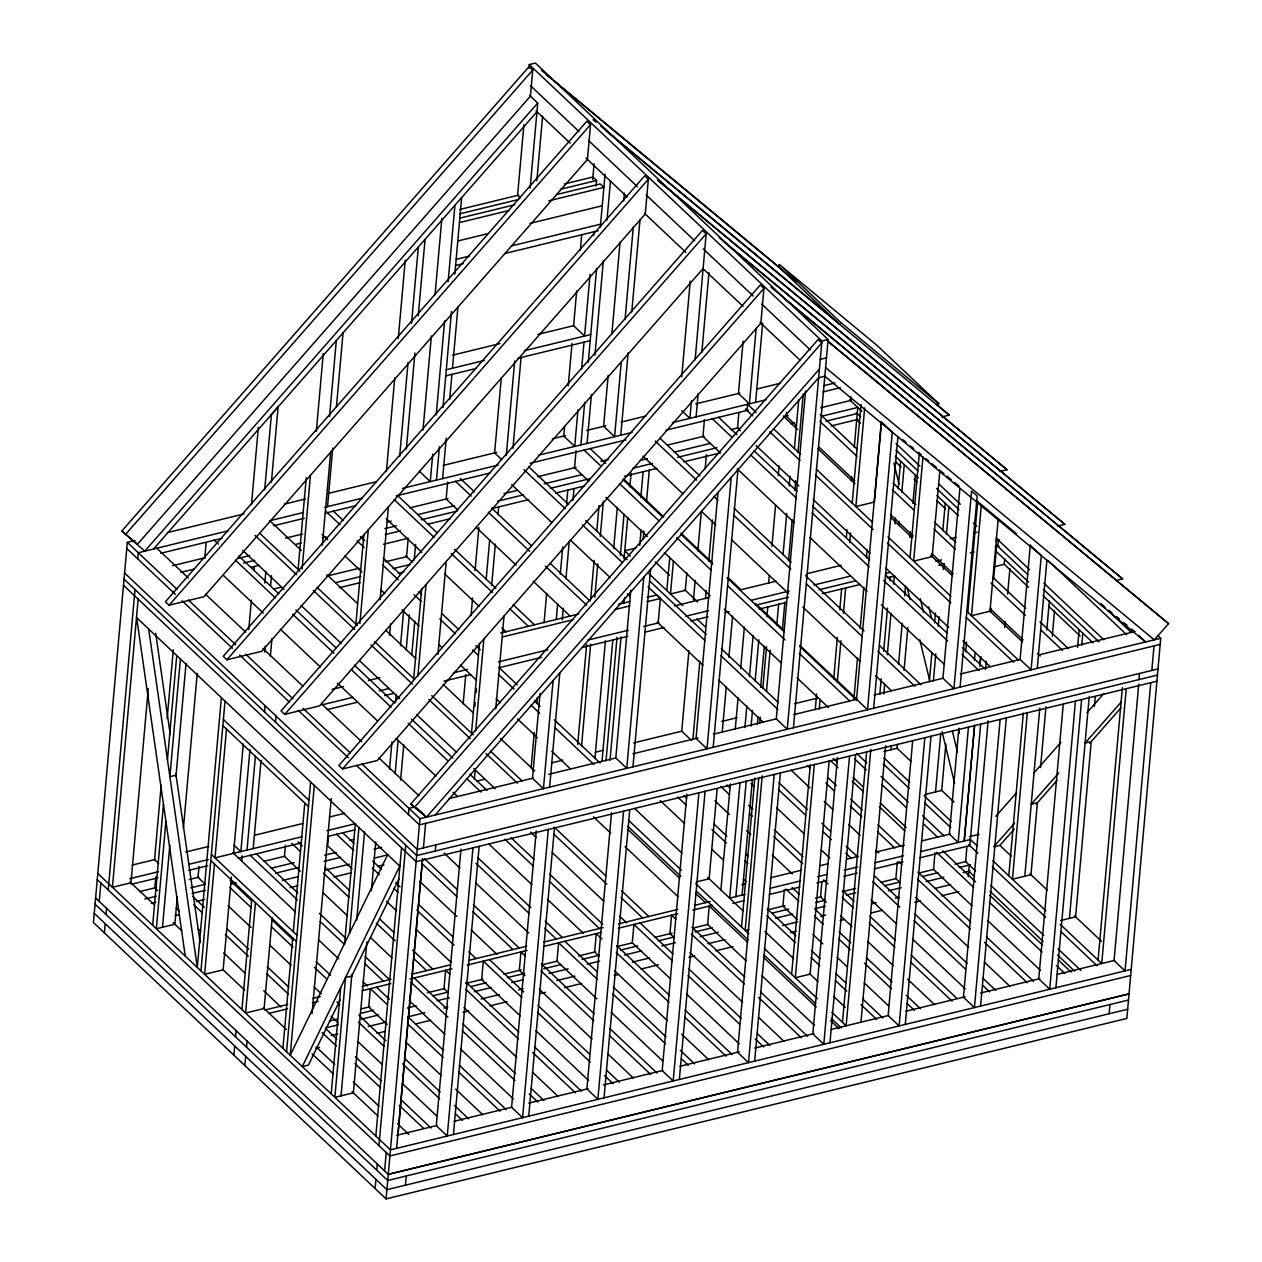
<?xml version="1.0" encoding="UTF-8"?>
<svg xmlns="http://www.w3.org/2000/svg" width="1262" height="1262" viewBox="0 0 1262 1262"><rect width="100%" height="100%" fill="white"/><g stroke="black" fill="none" stroke-linecap="round" stroke-linejoin="round"><path stroke-width="1.5" d="M134.971 540.499L127.32 542.376L93.42 922.522L386.077 1198.9L1126.84 1018.434L1160.724 638.256L1157.98 635.669M99.241 901.431L100.881 883.037M104.383 932.886L105.203 923.689M106.008 914.477L106.56 908.34M108.216 889.962L135.018 589.528M137.763 558.892L138.299 552.74L228.264 530.813M138.142 599.135L112.428 887.296L130.948 882.785L148.269 688.705M161.205 785.122L154.563 859.611L158.681 863.508M167.152 718.472L173.288 649.867M155.81 876.885L154.816 887.912L157.687 890.625M152.67 925.298L163.461 804.32M167.452 759.629L176.743 655.53M165.906 821.357L156.33 928.753L174.85 924.241L177.295 896.793M180.403 658.985L169.897 776.666L176.065 775.152M162.498 927.239L169.818 845.24M175.939 776.714L186.05 663.339M204.791 557.836L206.132 542.739M183.416 828.188L197.235 673.324M199.017 866.347L198.024 877.39L205.201 884.157M221.371 697.665L197.298 967.449L148.695 629.028M200.958 970.904L225.03 701.12M214.461 863.997L204.618 974.359L223.137 969.847L231.435 876.901M226.497 729.105L215.013 857.86L302.075 836.722M251.469 504.563L258.363 427.376M248.772 629.549L251.39 600.144M254.009 570.74L254.372 566.827M264.689 489.845L271.393 414.567L278.129 406.869L271.377 482.415M233.533 853.349L243.282 744.107M249.939 749.691L240.853 851.629L233.991 845.161M264.815 583.076L265.872 571.307M241.736 861.347L242.225 855.825M247.021 850.131L255.429 755.954M264.689 652.138L265.225 646.081M270.636 585.489L271.519 575.693M233.896 1055.19L234.716 1045.993M235.552 1036.812L236.057 1030.644M264.515 711.815L265.067 705.679M253.189 848.632L261.076 760.339M270.352 656.35L271.929 638.698M241.925 1009.584L251.785 899.222M255.445 902.677L245.585 1013.039L264.105 1008.527L272.229 917.537M244.875 1065.554L245.696 1056.357M246.532 1047.176L247.052 1041.024M275.51 722.195L276.047 716.043M298.084 569.43L306.272 477.699M302.091 568.988L310.452 475.301M316.305 431.509L323.261 353.565M285.433 845.303L284.455 856.33L300.214 871.222M329.54 416.539L336.323 340.551M322.331 545.152L330.628 452.301M327.536 506.63L332.758 448.057M336.418 407.058L343.043 332.884M282.909 1048.28L292.752 937.918M293.305 931.782L304.789 803.042M286.569 1051.735L310.641 781.967M314.301 785.421L290.228 1055.19L387.655 854.689M312.061 1013.544L331.243 798.499M328.483 836.611L327.663 845.808L352.035 868.824M355.884 624.012L363.898 534.236M359.891 623.57L368.252 529.882M386.393 471.594L394.785 377.622M398.271 338.453L405.26 260.146M331.196 1093.886L340.693 987.562M344.636 943.203L355.269 824.118M349.511 933.202L358.929 827.572M380.13 599.75L388.428 506.882M341.024 1095.842L351.877 974.296M356.72 919.966L364.576 831.926M399.644 456.497L408.036 362.525M411.522 323.372L418.337 247.021M389.548 635.385L390.605 623.617M406.348 449.083L414.914 353.029M418.243 315.8L425.057 239.354M366.848 941.878L353.376 1092.829L334.856 1097.341L345.551 977.561L351.719 976.062M371.391 890.909L375.76 841.912M389.501 769.347L391.946 741.882M395.448 702.65L396.142 694.794M400.527 645.75L403.682 610.429M422.975 430.074L431.367 336.023M435.043 294.866L441.858 218.436M395.148 773.764L398.114 740.384M406.159 650.277L409.33 614.815M414.204 560.091L415.608 544.411M400.606 780.105L403.761 744.817M411.806 654.647L414.788 621.33M432.724 454.162L430.279 481.595L419.299 471.231M436.226 414.961L444.618 320.911M448.12 281.71L454.935 205.28M413.684 678.609L421.697 588.818M375.824 1136.037L401.553 847.859M417.864 676.195L426.051 584.464M436.447 480.096L439.428 446.748M442.93 407.516L451.496 311.399M454.825 274.122L461.655 197.613M375.114 1188.536L375.934 1179.339M376.754 1170.142L377.291 1164.006M378.947 1145.612L405.749 845.193M408.494 814.542L408.998 808.358L414.741 806.97M442.615 478.598L446.243 438.056M449.682 399.455L451.922 374.357M452.474 368.236L457.98 306.461M384.594 1170.899L386.235 1152.506M447.663 482.052L446.149 499.026L457.57 509.816M386.077 1198.9L419.962 818.722L361.768 763.762M437.946 654.331L446.227 561.464M396.631 1148.341L422.36 860.179M423.433 847.906L425.609 823.376M398.003 1134.98L422.675 858.57M405.417 1185.192L406.238 1175.995M435.248 851.045L435.8 844.909M463.154 703.896L465.773 674.492M471.026 615.682L472.603 598.03M475.048 570.598L478.897 527.469M501.329 377.606L494.609 452.884L501.471 459.368M523.888 124.891L517.594 195.373L520.338 197.96M528.936 68.29L529.267 64.599L535.435 63.1L828.109 339.478L793.435 727.732M460.945 849.247L436.273 1125.657L447.253 1136.021L472.966 847.843M471.499 733.19L479.513 643.399M474.827 706.42L475.175 702.492M476.042 692.696L476.405 688.768M486.201 578.99L489.688 539.789M532.738 70.073L530.419 96.149L137.463 544.237L121.83 531.018L529.078 66.618L532.738 70.073L125.49 534.473M475.679 730.793L483.867 639.045M474.354 779.395L475.222 769.599M491.675 585.331L495.335 544.159M497.969 514.754L498.664 506.914M506.267 455.535L514.707 360.948M530.135 188.117L537.722 103.058L529.504 95.297M512.956 448.231L521.064 357.509M536.839 180.734L542.597 116.12M453.421 1134.506L479.15 846.345M495.745 708.913L504.027 616.061M534.252 732.591L531.113 767.88L533.858 770.467M536.886 703.186L537.407 697.302M544.064 622.813L546.683 593.408M590.537 124.654L587.429 159.469L203.971 596.705L169.092 605.208L165.432 601.753L586.877 121.199L590.537 124.654L169.092 605.208M540.057 693.374L532.469 778.307L543.449 788.671L553.087 680.581M564.603 426.398L563.751 436.037L574.715 446.401L577.996 409.74M568.231 385.856L572.017 343.39M576.702 290.938L573.595 325.675L584.574 336.039L590.08 274.28M580.315 250.397L581.687 234.969M592.683 179.519L594.087 163.823M536.255 830.901L511.583 1107.295L522.563 1117.659L548.276 829.497M556.258 619.453L557.662 603.772M560.281 574.368L562.726 546.919M566.575 503.79L567.805 490.082M596.074 186.003L596.563 180.482L592.903 177.027L564.398 183.968M581.608 369.198L584.022 342.176M593.534 235.678L593.866 231.814M576.056 450.771L574.541 467.745L588.818 481.216M562.253 619.91L563.309 608.158M565.928 578.753L569.257 541.493M572.932 500.336L573.973 488.568M549.617 787.157L559.823 672.914M580.899 444.902L584.685 402.436M588.25 362.51L596.658 268.349M600.318 227.239L605.05 174.188M587.067 443.404L591.436 394.407M594.938 355.206L603.331 261.139M607.006 219.982L610.508 180.797M528.731 1116.16L554.46 827.998M608.174 375.382L603.63 426.319L614.594 436.684L621.235 362.241M611.849 334.241L620.068 242.146M623.728 200.989L624.438 193.165M577.696 744.659L586.625 644.693M590.648 599.592L594.15 560.391M596.768 530.986L599.04 505.51M581.53 746.157L590.632 644.219M594.828 597.178L597.794 563.846M600.255 536.397L603.394 501.124M625.084 319.128L633.303 227.034M620.778 435.185L628.113 352.981M631.773 311.888L639.992 219.904M594.938 758.225L605.444 640.607M613.663 548.481L617.339 507.308M648.337 179.251L645.245 214.067L261.77 651.287L226.892 659.789L223.232 656.335L644.693 175.797L648.337 179.251L226.892 659.789M602.006 761.238L612.843 639.692M620.368 555.406L624.043 514.233M629.864 486.848L631.095 473.124M606.012 760.781L617.039 637.263M624.027 558.861L627.703 517.688M610.019 760.308L621.03 636.837M624.012 603.52L624.532 597.636M630.763 590.127L615.793 757.973L626.757 768.337L643.825 577.065M611.565 812.554L586.893 1088.948L597.872 1099.312L623.586 811.15M640.844 497.212L643.115 471.736M639.724 545.452L641.112 529.772M643.163 538.842L643.857 530.986M646.491 501.582L649.283 470.221M632.94 766.839L650.561 569.399M604.041 1097.814L629.77 809.652M681.717 376.754L690.251 281.11M666.825 590.537L669.775 557.378M673.435 560.833L670.485 593.992L685.298 590.379L686.859 572.822M691.481 400.78L689.904 418.337L681.669 410.576M695.141 359.78L706.152 233.833L702.492 230.378L281.047 710.916L284.707 714.371L319.586 705.868L703.044 268.648L742.987 306.319M696.088 416.839L698.17 393.46M701.814 352.555L708.944 272.702M704.464 419.489L702.934 436.463L720.066 452.632M688.91 650.813L681.732 731.187L691.339 740.242M693.453 599.844L695.204 580.236M697.823 550.831L701.325 511.631M705.174 468.502L706.404 454.777M686.875 794.208L662.203 1070.602L673.182 1080.966L698.896 792.804M692.885 739.579L699.874 661.178M705.474 598.44L706.184 590.6M708.802 561.196L712.478 520.023M717.983 492.432L696.04 738.428L707.004 748.792L731.234 477.415M743.113 341.182L738.444 393.476L749.407 403.84L756.159 328.309M679.35 1079.467L705.079 791.306M738.854 412.942L737.513 428.039L740.368 430.736M713.188 747.293L737.954 469.748M747.009 410.434L747.561 404.297L756.159 412.406M717.179 788.64L709.134 878.809L696.167 881.964M722.258 731.786L726.281 686.702M728.9 657.297L732.575 616.14M763.952 288.414L760.844 323.23L377.385 760.465L342.507 768.952L338.847 765.498L760.292 284.96L763.952 288.414L342.507 768.952M755.591 402.341L762.658 323.182M720.917 889.852L730.367 784.002M735.257 729.105L738.065 697.744M740.684 668.339L744.359 627.167M729.688 898.15L740.021 782.487M744.911 727.59L746.836 706.026M749.47 676.621L753.13 635.464M735.872 896.635L746.236 780.973M751.095 726.092L752.531 710.396M755.118 681.007L758.841 639.818M768.59 583.454L769.284 575.614M771.918 546.209L775.578 505.037M778.212 475.632L779.08 465.836M742.088 895.121L752.404 779.459M757.31 724.577L758.005 716.737M760.639 687.333L764.315 646.16M766.933 616.755L767.801 606.959M786.62 412.39L786.273 416.16L796.259 425.594M741.52 926.986L754.802 778.007M759.708 723.11L760.229 717.242M762.863 687.837L766.523 646.665M758.825 777.534L745.164 930.441L748.871 929.542M766.507 691.292L770.183 650.119M762.185 775.862L737.513 1052.256L748.492 1062.62L774.205 774.458M776.761 625.179L778.686 603.615M783.055 554.617L786.731 513.445M789.192 485.996L790.059 476.2M794.397 448.515L798.704 400.149M798.041 451.97L803.231 393.933M782.408 629.564L784.854 602.116M788.529 560.943L792.205 519.786M794.839 490.382L795.707 480.57M805.55 390.952L776.288 718.883L787.251 729.247L821.925 340.977L529.267 64.599M754.66 1061.121L780.389 772.959M784.365 889.552L782.897 906.1L797.158 919.572M791.637 974.311L810.346 764.567M815.252 709.67L816.656 693.99M814.353 764.094L795.297 977.766L810.109 974.169L829.181 760.497M819.259 709.212L820.126 699.416M850.478 400.527L850.809 396.741M833.756 678.798L837.305 637.31M839.751 609.861L841.675 588.297M846.345 537.659L846.928 529.488M851.424 480.806L851.645 476.563M854.264 447.158L857.797 407.437L821.452 416.286M852.197 503.096L860.999 404.439M837.29 681.922L840.949 640.765M843.41 613.316L845.682 587.84M849.705 542.739L850.572 532.943M821.862 882.217L820.552 896.935L826.247 902.314M864.659 407.894L855.857 506.551L874.377 502.039L881.507 422.013M837.495 757.5L812.823 1033.909L823.802 1044.273L849.515 756.112M853.885 698.974L857.545 657.817M860.179 628.413L863.855 587.24M866.473 557.836L867.168 549.995M829.97 1042.775L855.699 754.613M842.48 1022.346L866.631 751.821M873.683 708.187L897.897 436.794M870.812 749.391L846.139 1025.801L831.816 1012.266M879.803 694.447L881.192 678.767M883.652 651.318L887.501 608.189M889.947 580.741L890.294 576.829M895.026 523.904L895.547 518.019M898.165 488.615L900.626 461.166M883.81 693.974L884.678 684.178M887.312 654.773L890.988 613.6M893.606 584.196L894.301 576.355M898.859 525.386L899.207 521.474M901.825 492.07L904.27 464.621M860.952 1022.188L885.624 745.779M890.909 749.786L891.256 745.874M898.56 664.096L902.204 623.191M904.633 595.932L905.564 585.568M909.855 537.454L910.375 531.712M912.883 503.475L915.471 474.496M909.997 557.678L919.32 453.216M922.979 456.67L913.656 561.133L932.176 556.621L939.843 470.742M897.424 744.375L897.077 748.271L883.857 751.505M904.034 670.374L907.851 627.529M900.137 882.627L895.862 878.589L897.329 862.025M912.631 741.125L888.132 1015.563L899.112 1025.927L924.825 737.765M929.337 681.701L931.955 652.296M934.574 622.892L935.457 613.095M942.809 530.766L945.254 503.317M933.344 681.243L935.789 653.795M938.234 626.346L939.117 616.55M943.313 569.493L943.834 563.625M946.453 534.22L948.914 506.772M905.28 1024.428L931.009 736.251M960.098 687.127L977.167 495.856L971.551 491.202L953.93 688.642L942.951 678.278L959.877 488.662M935.536 791.921L940.774 733.285M934.984 852.86L933.517 869.408L972.024 905.785M945.853 744.044L941.704 790.422L924.951 794.508M967.796 612.275L977.64 501.992M958.836 728.332L949.387 834.182L958.158 842.48L968.49 726.817M965.651 651.886L966.534 642.074M981.3 505.447L971.456 615.73L989.976 611.218L998.163 519.471M974.438 660.168L975.132 652.328M974.532 725.35L964.215 841.013L974.658 725.319M979.959 664.585L980.653 656.745M979.911 666.51L980.779 656.713M966.929 846.881L965.619 861.583L975.605 871.017M980.7 723.852L969.831 845.635L920.156 857.734M985.606 668.955L986.3 661.114M990.686 612.102L991.033 608.189M993.651 578.785L996.649 545.2M968.254 876.711L969.295 865.069M997.753 546.241L998.289 540.104M988.114 720.807L963.442 997.217L974.422 1007.581L1000.135 719.419M1028.546 587.256L1004.221 564.272L1004.741 558.782M1004.662 627.309L1005.183 621.44M1007.628 594.071L1009.9 568.657M980.59 1006.082L1006.319 717.904M1008.795 875.781L1023.324 713.077M1027.331 712.604L1012.455 879.235L1030.975 874.724L1037.396 802.758L1031.228 804.257M1037.254 668.339L1046.908 560.218M1024.807 876.222L1039.809 708.108M1046.782 629.943L1049.369 600.933M1040.551 767.47L1045.961 706.767M1052.256 636.285L1054.527 610.824M1063.251 704.417L1038.752 978.87L1049.732 989.234L1075.445 701.073M1077.574 647.406L1079.152 629.754M1081.755 644.977L1082.812 633.208M1055.9 987.72L1081.629 699.558M1069.435 918.373L1089.248 696.403M1094.391 706.373L1095.242 696.813M1098.066 960.067L1122.375 687.585M1126.209 689.084L1101.726 963.521L1060.175 924.305M1109.14 1013.749L1109.961 1004.552M1138.955 679.587L1139.507 673.466M1138.734 684.114L1114.062 960.524L1125.041 970.888L1150.755 682.71M1151.827 670.438L1154.02 645.907M658.149 622.955L660.373 598.472L656.729 595.001L647.217 597.32M399.723 866.079L302.281 1066.579L308.449 1065.081L340.077 1000.009M351.183 977.135L399.06 878.652M537.722 103.058L144.783 551.147L121.83 531.018M153.491 549.033L536.949 111.75M284.707 714.371L706.152 233.833M414.488 807.365L410.828 803.91L818.076 339.525L821.736 342.98L414.488 807.365L426.446 817.145L819.401 369.056M435.153 815.031L818.628 377.748L824.827 376.265L1145.565 641.948L1138.718 635.464M995.797 816.325L1016.62 792.662M1033.546 773.432L1060.885 742.371M1086.913 712.793L1103.84 693.564M1014.553 823.203L993.715 846.865L999.898 845.366L1014.206 829.102M1031.464 803.973L1058.802 772.912M1084.847 743.334L1121.303 701.924M1036.339 803.957L1057.177 780.295M1089.721 743.318L1120.956 707.808M779.459 264.594L778.039 266.219L839.498 324.255L840.918 322.646L779.459 264.594L877.342 345.678L938.802 403.714L937.382 405.339M827.288 340.551L1168.58 623.665L1154.304 639.85L825.569 367.558M459.857 209.445L518.777 195.089M459.715 213.83L518.635 199.475M560.454 189.284L596.563 180.482M459.573 218.2L514.691 204.775M556.51 194.585L600.223 183.936L603.883 187.391L548.765 200.816M459.431 222.585L508.838 210.549M457.79 240.979L488.205 233.565M530.008 223.39L602.226 205.785M456.15 259.373L469.448 256.123M511.268 245.948L600.586 224.179M455.598 265.509L463.201 263.648M505.021 253.457L598.141 230.772M452.427 355.206L499.941 343.627M537.959 334.367L574.068 325.564M446.291 369.734L484.308 360.475M524.219 350.741L590.742 334.54M445.754 375.871L476.153 368.457M517.972 358.266L590.19 340.677M821.925 340.977L828.109 339.478M820.284 359.37L826.468 357.872M167.515 532.58L244.071 513.918M284.281 504.137L305.325 498.995M328.294 493.41L376.155 481.753M443.151 465.426L496.739 452.364M552.251 438.845L565.644 435.579M586.704 430.452L605.839 425.783M621.156 422.06L646.034 415.987M695.804 403.872L739.832 393.145M757.058 388.948L780.026 383.348M270.368 520.559L302.912 512.624M324.444 507.387L362.241 498.174M402.436 488.378L498.143 465.063M538.338 455.267L632.136 432.424M672.33 422.628L766.113 399.77M823.534 385.778L835.018 382.985M160.716 553.277L221.97 538.353M273.649 525.749L304.268 518.288M325.328 513.161L355.947 505.699M396.142 495.903L489.94 473.061M530.135 463.264L625.842 439.949M666.036 430.153L748.334 410.103M822.998 391.914L840.224 387.718M172.657 565.66L205.154 557.741M285.449 538.18L302.659 533.984M409.724 507.908L447.947 498.585M537.817 476.689L576.04 467.382M600.901 461.324L608.552 459.463M667.819 445.029L704.133 436.179M730.903 429.648L738.554 427.786M784.443 416.602L788.261 415.671M820.757 407.752L851.345 400.306M180.845 572.349L194.238 569.099M238.218 558.372L249.687 555.58M295.592 544.395L301.318 543.007M322.362 537.88L326.18 536.949M387.371 522.042L391.204 521.111M417.974 514.58L454.304 505.731M504.027 493.616L517.404 490.366M544.174 483.835L582.429 474.512M639.787 460.535L647.438 458.674M674.208 452.159L710.553 443.309M790.864 423.732L794.681 422.802M243.408 563.104L254.877 560.312M384.91 528.636L396.394 525.844M421.24 519.786L457.585 510.936M497.733 501.156L523.572 494.862M550.374 488.331L589.528 478.787M632.672 468.281L652.628 463.406M677.489 457.349L716.895 447.758M825.995 421.177L857.245 413.557M251.217 567.206L258.884 565.344M385.21 534.567L400.527 530.829M427.313 524.298L450.282 518.714M492.401 508.444L528.762 499.594M555.564 493.063L584.274 486.059M624.469 476.263L657.013 468.344M683.815 461.813L720.176 452.948M831.185 425.909L857.986 419.378M383.522 544.269L408.225 538.259L406.585 556.652L385.683 561.748M941.878 416.933L949.213 415.135L936.483 404.171M273.538 589.07L281.142 587.209M326.763 576.103L359.071 568.231M335.976 582.539L360.68 576.529M392.987 568.657L410.103 564.493M339.226 587.745L360.143 582.65M398.145 573.39L403.856 572.001M635.953 548.071L624.753 550.816L630.416 556.148M999.678 471.515L1007.013 469.732L667.503 188.07M500.73 633.003L578.722 614.01M618.68 604.277L630.085 601.485M502.497 636.947L572.869 619.8M614.72 609.593L629.943 605.886M647.059 601.722L660.373 598.472M332.064 689.367L343.548 686.56M368.425 680.502L379.909 677.71M674.681 605.886L709.134 597.494M739.753 590.032L776.13 581.183M806.749 573.721L841.202 565.313M950.302 538.732L956.044 537.344M973.27 533.148L977.103 532.217M321.984 704.859L352.603 697.397M379.405 690.866L388.964 688.531M454.052 672.678L467.445 669.412M498.348 661.887L547.834 649.835M587.761 640.102L628.239 630.243M643.541 626.52L658.859 622.781M685.66 616.25L708.629 610.666M750.732 600.396L789.018 591.073M813.895 585.016L850.272 576.15M995.734 540.704L999.567 539.773M1057.477 526.096L1064.828 524.314L719.245 237.65M327.173 709.591L357.793 702.129M384.594 695.599L394.17 693.264M443.924 681.149L470.726 674.618M499.437 667.614L541.556 657.36M581.75 647.564L627.687 636.379M644.914 632.183L664.049 627.514M690.85 620.983L708.077 616.787M725.303 612.591L729.136 611.66M755.922 605.129L788.466 597.21M819.101 589.748L855.462 580.883M886.082 573.421L889.915 572.491M935.852 561.29L941.594 559.902M970.304 552.898L974.138 551.967M995.182 546.84L999.015 545.91M759.188 609.057L785.926 602.542M822.24 593.692L860.447 584.385M887.202 577.87L894.837 576.008M938.786 565.297L944.512 563.909M993.667 566.875L1004.252 564.303M1117.122 580.236L1122.628 578.895L771.003 287.215M132.226 865.054L155.194 859.469M185.814 852.008L208.782 846.408M254.719 835.207L302.58 823.55M329.382 817.019L344.684 813.296M476.768 781.115L484.419 779.253M551.415 762.926L562.899 760.134M595.427 752.199L603.094 750.338M633.713 742.876L681.575 731.219M721.769 721.422L737.071 717.699M794.492 703.707L817.461 698.107M449.193 798.562L533.4 778.055M548.718 774.316L615.714 758.005M632.94 753.808L698.012 737.939M713.33 734.216L776.493 718.819M793.719 714.623L856.882 699.243M874.109 695.047L943.029 678.262M960.256 674.05L1019.586 659.6M1038.721 654.931L1134.948 631.521M129.797 878.683L158.507 871.695M189.142 864.233L208.277 859.564M326.953 830.648L355.663 823.66M131.169 884.346L157.971 877.831M188.59 870.37L207.725 865.7M238.36 858.239L301.523 842.842M328.325 836.327L355.111 829.797M419.962 818.722L1160.724 638.256M139.435 891.635L156.662 887.438M189.205 879.519L198.781 877.185M263.853 861.331L284.912 856.204M349.984 840.35L353.817 839.404M1160.188 644.409L419.426 824.859L356.625 765.561M144.846 899.017L156.33 896.209M190.783 887.817L204.176 884.552M271.172 868.24L294.141 862.64M324.76 855.179L336.244 852.386M151.33 903.466L155.778 902.346M192.139 893.48L205.548 890.231M231.64 883.889L236.168 882.769M275.621 873.178L298.573 867.578M324.224 861.315L340.63 857.34M373.978 849.184L381.645 847.323M196.399 901.478L204.744 899.443M282.451 880.513L298.526 876.585M325.328 870.054L349.385 864.202M374.23 858.144L388.491 854.674M1158.027 668.955L417.249 849.405L124.591 573.027M1157.475 675.075L416.728 855.557L124.039 579.163M175.213 915.628L179.046 914.698M290.055 887.659L297.706 885.782M334.083 876.932L351.309 872.736M378.111 866.205L383.853 864.801M1156.938 681.212L416.176 861.678L123.487 585.284M1085.083 743.081L1091.251 741.567L1075.603 916.875L1060.616 920.519M741.882 884.741L745.7 883.81M770.546 877.753L801.118 870.307M820.221 865.653L827.856 863.792M846.96 859.138L858.428 856.346M875.623 852.166L904.286 845.177M921.481 840.981L950.144 834.008M969.673 836.627L978.933 834.371M264.783 1010.042L287.72 1004.457M312.582 998.4L320.232 996.538M362.289 986.285L390.968 979.296M411.996 974.185L450.234 964.862M469.354 960.208L526.711 946.232M543.906 942.036L603.173 927.602M618.475 923.879L677.741 909.429M694.952 905.248L710.238 901.51M729.641 898.15L744.927 894.427M769.773 888.385L800.345 880.923M817.539 876.743L827.083 874.408M844.278 870.228L857.655 866.962M874.85 862.782L903.513 855.794M920.708 851.598L970.383 839.498M268.443 1013.496L287.562 1008.843M312.424 1002.785L318.15 1001.381M362.131 990.67L390.794 983.682M409.913 979.028L451.985 968.79M467.271 965.051L527.122 950.428M543.748 946.421L601.106 932.46M618.301 928.264L677.741 913.735M692.87 910.091L712.32 905.311M732.922 903.355L744.375 900.563M769.221 894.506L799.792 887.06M816.987 882.879L826.547 880.545M843.742 876.349L857.103 873.099M874.298 868.903L902.961 861.93M360.475 1009.064L370.034 1006.745M427.392 992.768L444.603 988.572M465.631 983.445L482.841 979.265M503.869 974.138L521.08 969.942M542.108 964.815L557.394 961.092M578.438 955.965L595.632 951.785M616.661 946.658L631.962 942.935M654.899 937.335L672.11 933.154M693.138 928.027L708.439 924.289M767.706 909.855L784.901 905.659M815.504 898.213L821.231 896.809M842.259 891.698L855.652 888.432M880.497 882.375L895.799 878.652M918.736 873.067L934.038 869.329M955.066 864.218L966.534 861.41M329.382 1020.99L337.049 1019.128M360.017 1013.528L373.41 1010.263M432.756 995.813L448.057 992.074M471.026 986.49L486.343 982.751M507.403 977.624L524.629 973.428M543.764 968.759L560.991 964.562M582.05 959.436L599.276 955.239M620.336 950.112L637.562 945.916M658.606 940.774L673.924 937.051M694.983 931.924L712.21 927.728M771.539 913.262L788.766 909.066M815.567 902.535L825.143 900.216M846.187 895.073L855.762 892.755M884.473 885.75L899.79 882.028M922.759 876.427L938.06 872.689M959.12 867.562L970.604 864.77M326.227 1027.741L338.405 1024.791M361.374 1019.191L378.6 1014.995M407.31 1008.007L416.097 1005.83M437.141 1000.719L449.43 997.737M474.307 991.68L491.533 987.483M511.709 982.546L523.194 979.754M548.954 973.491L568.105 968.837M587.24 964.168L599.671 961.108M624.532 955.05L641.743 950.87M661.887 945.979L675.296 942.714M700.173 936.656L718.236 932.224M775.609 918.247L792.82 914.051M815.015 908.672L825.332 906.132M888.432 890.767L901.147 887.691M926.04 881.633L943.881 877.248M963.016 872.594L970.052 870.906M331.133 1035.534L337.569 1033.972M368.188 1026.511L385.415 1022.315M407.626 1016.904L424.837 1012.708M443.972 1008.038L447.789 1007.108M481.122 998.999L499.421 994.535M518.54 989.881L523.241 988.73M556.794 980.558L574.92 976.141M632.341 962.149L649.567 957.953M707.856 943.755L725.066 939.559M782.44 925.582L797.726 921.859M820.679 916.259L825.663 915.045M871.6 903.86L876.143 902.756M895.263 898.102L899.08 897.156M934.763 888.464L950.712 884.583M315.689 1048.296L319.523 1047.365M376.944 1033.373L384.594 1031.511M415.23 1024.05L430.531 1020.311M463.075 1012.392L468.817 1010.988M489.877 1005.861L507.103 1001.665M539.647 993.73L545.389 992.326M564.524 987.673L581.75 983.477M614.294 975.542L618.112 974.611M641.08 969.011L658.307 964.815M688.942 957.353L694.684 955.965M715.743 950.822L732.97 946.626M790.391 932.65L796.133 931.246M840.145 920.519L843.978 919.588M870.78 913.057L882.264 910.265M914.808 902.33L920.55 900.926M941.594 895.799L958.82 891.603M396.71 1135.295L436.904 1125.499M454.131 1121.303L511.552 1107.31M528.778 1103.114L588.124 1088.649M603.441 1084.926L662.771 1070.476M679.997 1066.28L739.343 1051.814M754.644 1048.091L813.99 1033.625M831.216 1029.429L888.637 1015.437M905.864 1011.241L965.193 996.791M980.511 993.052L1039.841 978.602M1057.067 974.406L1114.677 960.366M1131.209 969.374L390.463 1149.856L97.773 873.446M1130.673 975.51L389.895 1155.96L97.221 879.582M388.254 1174.354L1129.001 993.888L388.27 1174.37L95.581 897.976M1128.48 1000.04L387.718 1180.506L95.029 904.113M1127.66 1009.237L386.898 1189.703L94.24 913.325M410.828 803.91L422.786 813.69M541.303 70.136L779.017 267.023M546.478 74.837L551.021 78.607M554.05 81.115L796.306 281.773M840.918 322.646L938.802 403.714M593.061 119.701L596.09 122.209M600.617 125.963L838.142 322.709M605.792 130.68L949.213 415.135M659.931 181.807L664.475 185.561M657.549 180.245L1007.013 469.732M724.42 242.351L1064.828 524.314M783.734 298.195L1122.628 578.895M827.919 341.497L1168.58 623.665M903.103 439.823L906.116 442.331M910.659 446.085L913.688 448.594M918.231 452.364L921.26 454.872M925.787 458.627L928.816 461.135M931.845 463.643L936.388 467.397M939.401 469.906L943.944 473.66M946.973 476.168L951.516 479.939M954.545 482.431L959.073 486.201M977.23 501.235L1016.573 533.826M1101.3 604.009L1104.329 606.517M1108.872 610.272L1111.901 612.78M1116.444 616.534L1119.457 619.043M1124 622.813L1127.029 625.321M1131.572 629.075L1134.601 631.584M1101.174 604.025L1105.465 608.079M1108.336 610.776L1131.241 632.42M1048.123 560.58L1126.603 634.691M530.482 85.69L579.021 131.532M589.007 140.965L637.547 186.808M646.112 194.9L694.652 240.742M703.218 248.819L753.193 296.018M761.759 304.095L810.299 349.937M849.563 399.66L861.883 411.302M896.13 443.64L919.919 466.104M938.565 483.709L960.335 504.264M996.002 537.943L1029.682 569.746M1043.942 583.218L1103.84 639.787M856.299 412.674L860.605 416.728M895.941 450.108L917.947 470.884M936.578 488.473L958.962 509.611M973.286 523.146L976.709 526.38M997.643 546.146L1027.725 574.541M1043.39 589.338L1099.028 641.885M535.971 110.835L570.235 143.19M585.947 158.018L627.34 197.109M644.472 213.294L685.881 252.384M760.118 322.488L800.092 360.238M856.724 419.71L860.384 423.164M895.389 456.229L918.31 477.872M936.925 495.461L958.41 515.748M995.655 550.91L1028.609 582.034M1042.933 595.554L1093.066 642.894M895.421 461.529L901.147 466.94M914.035 479.103L916.89 481.816M936.925 500.73L945.522 508.854M1048.596 606.186L1080.083 635.922M820.316 414.378L857.419 449.414M893.086 483.094L915.912 504.658M934.464 522.168L955.855 542.376M992.957 577.412L1025.769 608.394M1040.046 621.882L1068.583 648.826M819.858 421.271L856.945 456.308M892.613 489.987L914.019 510.195M933.99 529.062L955.397 549.27M991.064 582.965L1025.312 615.288M1041.008 630.117L1062.399 650.324M819.085 447.142L854.768 480.838M890.436 514.517L913.262 536.082M931.813 553.592L953.204 573.8M990.307 608.836L1023.119 639.818M1037.38 653.29L1040.235 655.988M783.276 416.018L797.6 429.537M817.65 448.483L854.895 483.646M890.704 517.467L912.189 537.754M930.804 555.343L952.289 575.63M989.534 610.792L1022.472 641.901M773.338 428.638L800.565 454.336M816.309 469.227L872.184 521.979M887.943 536.855L950.964 596.374M966.724 611.25L1018.276 659.947M745.4 408.904L752.751 415.845M769.662 431.809L800.013 460.472M815.315 474.922L873.067 529.456M887.391 542.991L950.854 602.92M966.171 617.386L1013.638 662.203M756.064 445.565L798.862 485.98M813.122 499.452L870.196 553.34M885.892 568.168L948.677 627.451M962.938 640.922L990.055 666.525M718.441 417.17L736.992 434.68M754.108 450.849L796.906 491.281M812.602 506.094L869.676 559.997M885.372 574.809L946.721 632.751M962.417 647.564L985.243 669.128M712.257 418.668L732.244 437.535M750.78 455.061L796.448 498.174M812.144 512.987L869.202 566.89M883.479 580.362L947.683 640.986M961.944 654.457L979.075 670.627M737.182 468.801L794.255 522.689M809.952 537.517L867.026 591.405M881.286 604.877L944.071 664.159M659.947 438.198L699.889 475.932M734.137 508.27L791.211 562.158M805.471 575.63L863.965 630.874M879.661 645.687L921.039 684.761M655.199 441.053L696.577 480.128M713.693 496.297L717.983 500.336M733.664 515.164L790.738 569.052M806.434 583.864L862.088 636.411M877.768 651.239L914.871 686.276M643.021 456.15L682.979 493.868M701.514 511.394L715.791 524.866M731.487 539.679L788.561 593.582M802.821 607.054L859.895 660.941M875.591 675.769L891.287 690.582M623.665 479.008L663.765 516.884M680.959 533.1L712.478 562.868M728.221 577.744L741.125 589.922M755.449 603.441L784.096 630.495M799.84 645.371L857.135 699.479M590.032 448.452L605.728 463.28M622.86 479.45L662.802 517.168M681.354 534.678L712.746 564.319M727.007 577.791L784.081 631.694M799.777 646.507L856.851 700.41M583.864 449.95L600.996 466.12M619.532 483.646L659.49 521.364M676.606 537.533L710.853 569.872M727.969 586.041L785.043 639.929M799.303 653.4L849.247 700.568M896.793 748.003L911.117 761.522M941.184 789.933L954.088 802.111M999.914 845.398L1011.383 856.22M1029.997 873.793L1047.192 890.025M1074.404 915.723L1101.616 941.436M883.999 757.926L909.776 782.266M924.099 795.801L951.327 821.499M969.942 839.088L977.103 845.84M992.863 860.731L1045.851 910.77M605.934 497.386L647.311 536.46M664.427 552.63L710.08 595.743M724.356 609.215L781.43 663.102M797.127 677.931L828.503 707.572M883.353 763.952L909.239 788.403M924.936 803.2L950.775 827.635M968.68 844.546L977.987 853.333M992.311 866.852L1045.709 917.285M1061.074 931.782L1097.057 965.777M655.262 561.874L669.412 575.235M684.982 589.953L697.728 601.974M856.661 753.43L866.694 762.895M881.034 776.43L908.261 802.159M922.601 815.694L944.102 835.996M990.765 885.34L1043.721 935.347M1058.029 948.85L1080.919 970.478M854.784 758.983L866.253 769.82M882.028 784.712L906.4 807.727M923.595 823.96L937.934 837.511M968.617 871.08L974.469 876.601M990.039 891.303L1043.169 941.468M1057.477 954.987L1074.656 971.204M942.761 850.856L975.558 881.838M989.818 895.31L1042.601 945.143M1058.297 959.972L1071.122 972.087M648.81 573.532L682.789 605.618M696.939 618.979L705.442 627.009M528.699 466.782L568.641 504.516M585.773 520.685L627.135 559.76M649.678 581.009L706.31 634.47M721.312 648.684L778.386 702.571M936.578 852.355L973.665 887.391M989.361 902.204L1042.128 952.037M1056.404 965.509L1064.954 973.586M833.078 758.43L837.384 762.5M853.144 777.376L863.176 786.857M880.387 803.105L906.195 827.462M523.951 469.638L565.329 508.712M582.445 524.882L622.403 562.6M648.084 586.862L705.142 640.749M720.839 655.577L777.913 709.465M830.885 760.954L838.015 767.675M852.244 781.115L863.618 791.873M879.283 806.655L904.901 830.838M987.72 920.597L1040.487 970.431M827.793 777.487L836.39 785.611M850.73 799.146L862.183 809.983M877.958 824.875L900.894 846.534M511.773 484.734L551.715 522.452M570.266 539.978L610.224 577.696M627.34 593.866L630.195 596.563M657.297 622.166L702.966 665.279M718.646 680.092L762.879 721.864M807.286 765.45L810.141 768.164M825.916 783.055L834.513 791.179M850.288 806.071L861.757 816.893M877.516 831.784L894.726 848.032M917.931 872.152L970.715 921.986M986.411 936.814L1033.468 981.268M898.923 861.536L901.778 864.233M917.474 879.046L970.241 928.879M984.518 942.351L1027.3 982.767M791.306 770.309L809.936 787.914M824.275 801.449L832.873 809.573M848.648 824.465L860.116 835.286M875.875 850.178L878.746 852.891M915.833 897.44L968.601 947.273M984.297 962.101L1009.963 986.348M460.22 478.393L474.496 491.864M491.612 508.034L531.57 545.768M550.122 563.294L590.08 601.027M778.843 782.598L807.506 809.683M821.846 823.218L830.443 831.327M846.218 846.218L857.687 857.056M874.582 875.938L898.828 898.844M914.508 913.656L967.291 963.49M982.988 978.318L995.813 990.433M455.472 481.248L471.168 496.061M488.299 512.246L529.677 551.32M545.373 566.149L586.767 605.224M778.402 789.523L805.645 815.236M822.84 831.484L831.437 839.609M845.777 853.144L851.503 858.554M872.689 881.491L899.79 907.078M914.051 920.55L965.398 969.042M982.514 985.212L989.645 991.932M750.953 783.544L753.824 786.258M776.761 807.917L804.004 833.63M821.199 849.878L829.797 858.002M871.048 899.885L896.714 924.131M912.41 938.944L965.178 988.777M476.121 527.327L516.079 565.06M533.195 581.23L570.314 616.282M842.622 890.499L854.043 901.273M869.723 916.102L895.405 940.348M911.101 955.16L956.738 998.258M727.038 785.011L729.893 787.709M748.54 805.314L752.83 809.368M774.332 829.686L803.011 856.756M823.613 879.882L827.904 883.921M842.164 897.392L853.569 908.167M869.266 922.995L894.932 947.226M910.628 962.054L951.99 1001.113M720.854 786.51L729.452 794.634M749.533 813.58L752.389 816.293M773.89 836.596L802.569 863.665M397.451 495.382L437.409 533.116M454.525 549.285L495.919 588.376M513.05 604.545L534.457 624.753M840.524 915.786L851.929 926.56M867.625 941.389L893.291 965.619M907.552 979.091L934.653 1004.694M714.923 800.849L729.247 814.384M746.457 830.633L750.748 834.687M772.249 854.989L792.331 873.935M394.123 499.578L434.081 537.312M451.212 553.482L492.606 592.572M509.722 608.741L528.273 626.267M792.142 887.549L799.272 894.285M814.952 909.113L823.518 917.19M839.198 932.003L850.62 942.777M866.3 957.59L891.982 981.836M906.242 995.308L920.503 1008.78M785.958 889.063L798.799 901.178M814.495 915.991L823.045 924.084M838.741 938.896L850.146 949.671M864.407 963.143L891.508 988.73M907.204 1003.558L914.335 1010.294M683.815 795.533L686.686 798.247M713.929 823.96L726.817 836.138M745.463 853.743L748.334 856.456M386.235 518.714L421.902 552.409M444.745 573.973L478.992 606.312M501.834 627.877L506.109 631.915M677.647 797.032L686.244 805.156M712.052 829.528L726.391 843.063M745.022 860.668L747.893 863.366M812.854 934.385L822.84 943.818M837.1 957.29L847.086 966.724M864.202 982.877L888.448 1005.782M405.67 555.785L412.532 562.268M660.231 800.55L684.603 823.55M711.847 849.279L723.315 860.1M743.381 879.062L746.252 881.759M767.312 908.845L795.849 935.789M811.529 950.601L820.095 958.694M835.791 973.507L845.777 982.94M862.892 999.094L882.848 1017.961M766.854 915.739L795.375 942.682M811.072 957.495L819.622 965.588M835.318 980.4L846.723 991.175M860.999 1004.647L876.68 1019.459M333.247 511.015L343.232 520.449M360.348 536.618L364.639 540.657M383.191 558.167L400.306 574.336M418.858 591.862L421.713 594.56M441.684 613.411L458.8 629.58M475.916 645.75L480.207 649.788M498.758 667.314L517.294 684.824M534.425 700.994L540.12 706.389M554.397 719.861L600.049 762.974M325.643 511.173L339.92 524.645M357.036 540.814L364.166 547.55M382.717 565.06L398.413 579.889M414.11 594.702L421.24 601.453M439.791 618.964L455.487 633.776M472.603 649.946L478.314 655.341M498.285 674.208L513.981 689.02M531.097 705.19L539.663 713.282M555.359 728.095L593.881 764.472M634.644 808.469L681.906 853.112M707.698 877.453L743.507 911.274M764.993 931.561L793.64 958.615M809.384 973.491L817.981 981.599M833.74 996.491L845.193 1007.313M628.413 820.19L681.417 870.244M695.741 883.763L748.745 933.817M764.504 948.693L817.492 998.747M322.031 534.347L327.741 539.742M344.857 555.911L361.973 572.08M380.525 589.591L384.815 593.629M401.931 609.798L419.047 625.968M439.018 644.835L441.874 647.532M460.425 665.042L476.121 679.871M496.092 698.722L500.383 702.776M517.499 718.93L537.47 737.797M551.746 751.269L570.282 768.795M627.877 826.326L680.865 876.364M696.624 891.256L748.192 939.938M763.952 954.829L815.52 1003.527M831.264 1018.402L841.297 1027.867M747.735 942.43L709.228 906.053L707.588 924.447L746.094 960.824M763.431 957.243L816.198 1007.076M830.475 1020.548L839.025 1028.64M628.05 829.56L679.666 878.289M695.425 893.181L705.458 902.661M593.44 816.814L610.65 833.062M624.99 846.597L678.025 896.683M761.791 975.636L814.558 1025.47M269.784 520.701L301.287 550.453M327.079 574.809L357.146 603.204M385.793 630.259L415.876 658.669M443.088 684.367L473.171 712.778M500.383 738.475L534.772 770.94M692.002 927.191L744.785 977.04M760.481 991.853L807.554 1036.307M675.848 919.272L671.573 915.234L669.933 933.628L674.208 937.666M691.544 934.085L744.312 983.934M758.588 997.406L801.37 1037.806M259.846 533.321L299.962 571.197M317.141 587.429L357.256 625.305M374.435 641.538L414.551 679.413M431.746 695.646L473.282 734.878M490.461 751.095L521.979 780.862M255.003 535.403L296.554 574.62M313.307 590.458L354.685 629.533M371.028 644.961L412.564 684.193M428.875 699.59L470.253 738.664M485.949 753.477L517.341 783.118M689.904 952.479L742.671 1002.328M758.367 1017.14L784.033 1041.387M554.192 827.115L605.792 875.844M621.567 890.735L648.794 916.464M553.75 834.04L606.785 884.126M621.125 897.661L642.626 917.963M640.086 922.901L672.898 953.883M688.579 968.695L741.362 1018.544M757.058 1033.357L769.899 1045.472M242.635 550.311L284.013 589.386M301.129 605.539L341.087 643.273M359.623 660.783L399.581 698.517M416.697 714.686L456.655 752.404M473.771 768.574L495.177 788.782M672.425 960.776L633.918 924.399L632.278 942.793L670.785 979.17M688.121 975.589L739.469 1024.081M755.165 1038.894L763.715 1046.987M238.833 556.053L278.776 593.787M295.907 609.956L335.85 647.674M354.401 665.184L394.343 702.918M411.475 719.088L452.837 758.162M469.969 774.332L487.085 790.485M530.608 832.131L536.334 837.542M552.109 852.434L603.709 901.163M619.484 916.054L626.646 922.822M214.114 540.041L218.389 544.08M235.505 560.249L275.463 597.983M292.579 614.152L333.957 653.227M351.073 669.381L391.031 707.114M408.147 723.284L448.105 761.002M466.64 778.528L480.917 792M686.481 993.983L739.248 1043.832M510.984 837.652L533.921 859.312M549.68 874.187L602.715 924.273M504.8 839.151L533.479 866.221M549.238 881.113L599.418 928.485M616.692 945.553L669.475 995.387M685.171 1010.199L732.244 1054.653M223.327 575.346L263.285 613.08M280.401 629.233L320.359 666.967M337.475 683.136L377.417 720.854M395.968 738.38L435.926 776.098M453.042 792.268L457.317 796.306M601.974 938.975L596.263 933.58L594.623 951.974L598.898 956.012M616.235 952.431L669.002 1002.28M684.698 1017.093L726.06 1056.152M488.836 844.01L531.838 884.615M547.598 899.506L583.438 933.344M614.594 970.825L667.361 1020.674M681.622 1034.146L708.739 1059.733M156.835 548.244L188.353 577.996M205.532 594.228L245.648 632.104M262.827 648.337L302.943 686.212M321.558 703.802L361.658 741.677M378.852 757.894L418.952 795.77M477.809 857.655L530.845 907.741M545.168 921.276L562.379 937.508M564.777 941.247L597.589 972.229M613.285 987.042L666.052 1036.891M680.313 1050.363L694.589 1063.834M475.932 863.208L528.967 913.294M544.742 928.185L556.211 939.023M416.854 808.074L426.446 817.145M597.115 979.123L558.609 942.761L556.968 961.155L596.91 998.857M612.811 993.935L665.579 1043.784M681.275 1058.597L688.405 1065.333M127.32 542.376L176.995 589.275M188.448 600.097L235.71 644.74M245.743 654.205L293.005 698.832M303.038 708.313L350.3 752.941M126.768 548.497L175.308 594.339M182.17 600.822L232.413 648.274M239.559 655.01L289.597 702.271M298.084 710.285L348.328 757.721M444.192 853.175L459.952 868.067M475.727 882.958L528.762 933.044M611.171 1012.329L662.518 1060.821M541.382 963.9L594.165 1013.733M609.861 1028.546L656.934 1073M424.553 858.696L457.522 889.836M473.297 904.728L519.171 948.046M525.229 955.965L520.954 951.927L519.313 970.32L525.008 975.715M540.925 970.793L593.692 1020.627M609.388 1035.439L650.75 1074.498M422.691 864.265L457.081 896.761M472.856 911.637L512.987 949.545M539.284 989.187L592.052 1039.02M607.748 1053.833L633.429 1078.079M419.615 881.302L456.876 916.496M471.215 930.031L497.023 954.403M136.501 617.528L399.912 866.253M489.467 959.593L523.698 991.932M537.975 1005.404L589.322 1053.88M606.438 1070.05L619.279 1082.181M521.805 997.469L483.299 961.108L481.658 979.501L520.165 1015.863M537.502 1012.282L590.269 1062.131M604.545 1075.603L613.095 1083.679M223.39 719.514L309.001 800.36M342.649 832.683L354.117 843.505M372.747 861.11L381.345 869.234M395.684 882.769L399.975 886.823M418.621 904.428L453.026 936.909M468.786 951.8L475.963 958.568M222.853 725.65L308.449 806.497M336.465 834.182L353.675 850.43M372.306 868.019L379.468 874.787M393.807 888.322L398.114 892.392M416.744 909.981L454.02 945.191M535.861 1030.675L588.628 1080.524M386.44 901.305L396.473 910.785M416.539 929.731L450.944 962.228M466.072 982.246L518.856 1032.079M534.552 1046.892L581.624 1091.346M449.919 974.311L445.644 970.273L444.003 988.667L448.278 992.705M465.615 989.14L518.382 1038.973M532.659 1052.445L575.44 1092.86M298.006 841.849L302.296 845.919M325.233 867.578L349.606 890.578M379.704 919.02L394.044 932.555M412.674 950.144L432.74 969.106M291.822 843.363L300.419 851.471M323.356 873.13L349.164 897.503M376.407 923.216L395.038 940.821M413.668 958.426L426.572 970.604M463.974 1007.533L516.742 1057.367M532.438 1072.179L558.12 1096.426M414.157 977.94L446.969 1008.922M462.665 1023.75L515.432 1073.583M531.128 1088.396L543.969 1100.527M323.151 892.881L347.523 915.896M370.46 937.556L391.961 957.858M410.844 982.151L447.931 1017.172M462.192 1030.644L514.959 1080.477M529.235 1093.949L537.786 1102.026M256.218 853.727L297.785 892.991M319.302 913.294L345.094 937.666M365.16 956.612L389.532 979.627M409.203 1000.545L444.855 1034.209M460.551 1049.037L513.318 1098.871M250.05 855.242L297.359 899.916M320.296 921.576L344.652 944.575M364.734 963.537L383.364 981.126M376.502 987.121L389.343 999.252M407.878 1016.762L443.546 1050.426M459.242 1065.238L506.314 1109.692M232.729 852.591L295.497 911.874M318.655 939.969L338.721 958.915M363.093 981.931L367.384 985.985M387.45 1004.789L370.334 988.619L368.693 1007.013L387.229 1024.523M407.421 1023.64L443.072 1057.319M458.769 1072.132L500.131 1111.207M211.353 854.406L296.964 935.237M405.78 1042.033L441.432 1075.713M455.708 1089.185L482.81 1114.772M210.801 860.542L296.412 941.373M230.22 880.497L251.722 900.816M271.787 919.761L293.289 940.064M316.226 961.723L330.549 975.258M229.779 887.423L251.28 907.725M271.346 926.687L292.847 946.989M314.348 967.291L327.252 979.47M358.818 1015.153L385.92 1040.74M404.471 1058.25L440.122 1091.93M454.383 1105.402L468.659 1118.873M336.954 1001.839L339.809 1004.536M358.345 1022.046L384.027 1046.293M402.578 1063.803L439.649 1098.823M455.345 1113.636L462.476 1120.372M228.138 905.816L251.075 927.475M269.705 945.08L291.206 965.383M314.143 987.042L321.305 993.809M331.038 1016.194L338.169 1022.93M358.14 1041.781L382.386 1064.686M402.357 1083.537L436.589 1115.876M192.739 896.446L204.207 907.283M227.144 928.942L248.646 949.245M267.276 966.834L288.777 987.136M325.438 1028.372L336.859 1039.147M355.395 1056.657L381.077 1080.903M401.048 1099.754L431.005 1128.039M193.733 904.712L202.33 912.836M225.267 934.495L248.204 956.154M266.834 973.759L288.335 994.062M322.125 1032.568L336.386 1046.04M354.938 1063.551L380.603 1087.797M399.155 1105.307L423.401 1128.196M176.317 908.23L179.188 910.927M197.819 928.532L200.69 931.23M223.626 952.889L245.128 973.207M263.758 990.796L280.969 1007.044M316.21 1046.924L334.745 1064.434M353.297 1081.944L378.963 1106.19M397.514 1123.701L408.92 1134.475M130.144 882.028L154.5 905.028M173.115 922.617L181.712 930.725M223.248 969.957L244.733 990.244M263.364 1007.833L286.285 1029.476M312.061 1053.817L333.547 1074.104M352.177 1091.693L377.953 1116.034M893.922 463.122L899.033 484.198M928.769 606.848L931.561 618.333M958.521 729.483L959.451 733.301M920.282 598.756L923.532 612.18M952.353 730.982L957.464 752.057M907.268 588.139L910.06 599.624M919.809 639.818L929.558 680.013M942.083 731.708L954.624 783.386M155.715 633.366L170.228 734.5M175.812 773.401L200.122 942.604M136.659 617.67L185.262 956.075M881.302 421.776L856.535 699.322L867.499 709.686L892.281 432.14L881.302 421.776M1030.313 545.2L1020.106 659.474L1031.086 669.838L1041.292 555.564L1030.313 545.2"/></g></svg>
